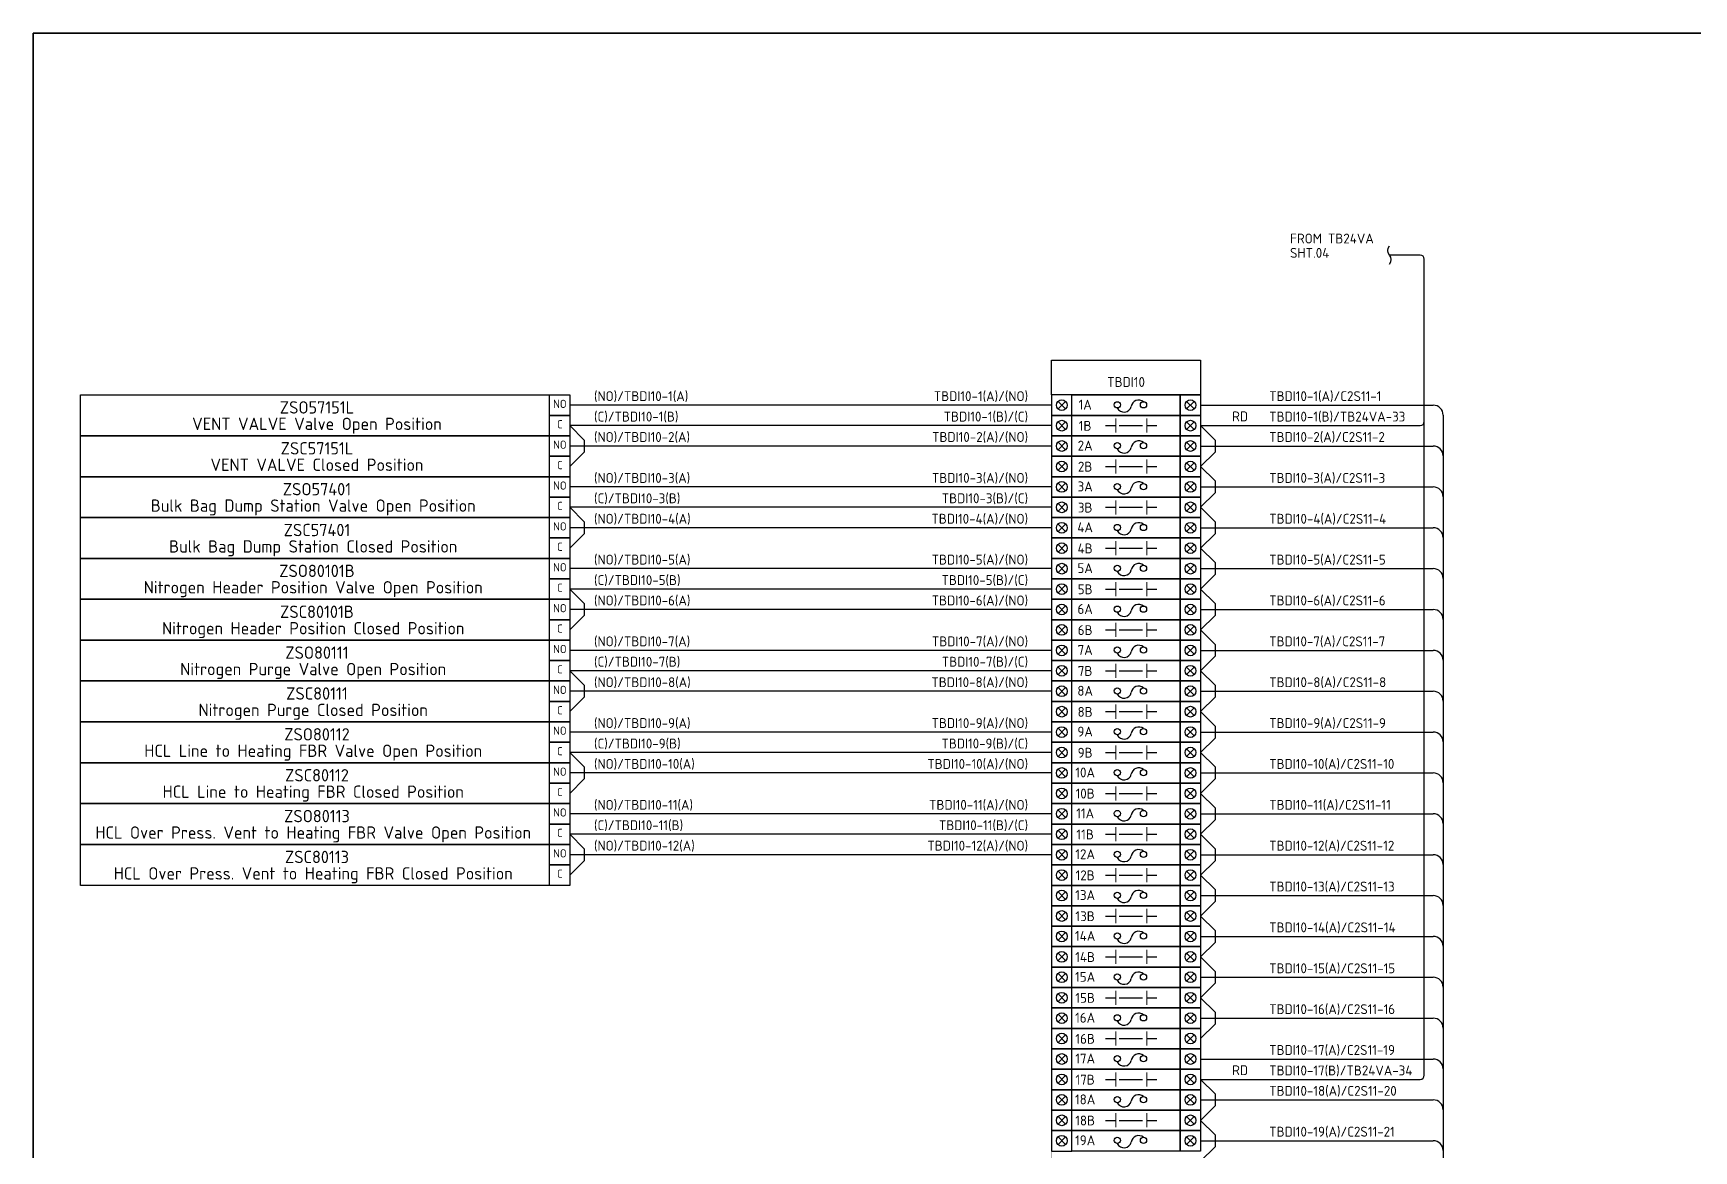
# Model space of a CAD drawing. Header units: inches. Extents: x 579627 to 667544, y 458630 to 507164.
# Drawn here: x 663651 to 665671, y 494884 to 496244 of the extents above; entities that cross this region are included whole.
import ezdxf
from ezdxf.enums import TextEntityAlignment as Align

# ---------------------------------------------------------------- set-up
doc = ezdxf.new("R2010")
doc.units = ezdxf.units.IN
doc.header["$MEASUREMENT"] = 0
doc.layers.add('HELPPOINT', color=7, linetype='Continuous')
doc.layers.add('power', color=7, linetype='Continuous')
doc.styles.add('HTX11', font='O8111901')
doc.styles.add('ISO3098B', font='ISO3098B.shx')

# ---------------------------------------------------------------- blocks, each defined once
blk = doc.blocks.new('TPA')
at = {"layer": 'HELPPOINT', "color": 4, "lineweight": 35}
for p, q in [((562706.8, 501946.4), (562706.8, 505019.3)), ((562706.8, 505019.3), (567131, 505019.3)), ((562706.8, 501946.4), (562706.8, 505019.3)), ((562706.8, 505019.3), (567131, 505019.3))]:
    blk.add_line(p, q, dxfattribs=at)
at = {"style": 'HTX11'}
for tag, p in [('A', (566704.3, 502037.1)), ('B', (567038.2, 501963.3))]:
    blk.add_attdef(tag, text='', height=16.8, dxfattribs=at).set_placement(p, align=Align.MIDDLE_CENTER)

msp = doc.modelspace()

# ---------------------------------------------------------------- linework, layer by layer
at = {"color": 1}
for p, q in [((665338.1, 495974.2), (665300.9, 495974.2)), ((665343.1, 494976.1), (665343.1, 495969.2)), ((664906.8, 495796.1), (664897.6, 495786.9)), ((664897.6, 495796.1), (664906.8, 495786.9)), ((665054, 495796.1), (665063.3, 495786.9)), ((665063.3, 495796.1), (665054, 495786.9)), ((665071.1, 495766.6), (665088.7, 495749)), ((665071.1, 495766.6), (665338.1, 495766.6)), ((664906.8, 495746.4), (664897.6, 495737.1)), ((664897.6, 495746.4), (664906.8, 495737.1)), ((665054, 495746.4), (665063.3, 495737.1)), ((665063.3, 495746.4), (665054, 495737.1)), ((665088.7, 495749), (665088.7, 495734.5)), ((665071.1, 495716.9), (665088.7, 495734.5)), ((665071.1, 495716.9), (665088.7, 495699.3)), ((664906.8, 495696.7), (664897.6, 495687.4)), ((664897.6, 495696.7), (664906.8, 495687.4)), ((665054, 495696.7), (665063.3, 495687.4)), ((665063.3, 495696.7), (665054, 495687.4)), ((665071.1, 495667.2), (665088.7, 495684.8)), ((665088.7, 495699.3), (665088.7, 495684.8)), ((665071.1, 495667.2), (665088.7, 495649.6)), ((664906.8, 495646.9), (664897.6, 495637.7)), ((664897.6, 495646.9), (664906.8, 495637.7)), ((665054, 495646.9), (665063.3, 495637.7)), ((665063.3, 495646.9), (665054, 495637.7)), ((665088.7, 495649.6), (665088.7, 495635)), ((665071.1, 495617.5), (665088.7, 495635)), ((665071.1, 495617.5), (665088.7, 495599.9)), ((665088.7, 495599.9), (665088.7, 495585.3)), ((664906.8, 495597.2), (664897.6, 495588)), ((664897.6, 495597.2), (664906.8, 495588)), ((665054, 495597.2), (665063.3, 495588)), ((665063.3, 495597.2), (665054, 495588)), ((665071.1, 495567.7), (665088.7, 495585.3)), ((665071.1, 495567.7), (665088.7, 495550.2)), ((664906.8, 495547.5), (664897.6, 495538.2)), ((664897.6, 495547.5), (664906.8, 495538.2)), ((665054, 495547.5), (665063.3, 495538.2)), ((665063.3, 495547.5), (665054, 495538.2)), ((665088.7, 495550.2), (665088.7, 495535.6)), ((665071.1, 495518), (665088.7, 495535.6)), ((665071.1, 495518), (665088.7, 495500.4)), ((664906.8, 495497.8), (664897.6, 495488.5)), ((664897.6, 495497.8), (664906.8, 495488.5)), ((665054, 495497.8), (665063.3, 495488.5)), ((665063.3, 495497.8), (665054, 495488.5)), ((665088.7, 495500.4), (665088.7, 495485.9)), ((665071.1, 495468.3), (665088.7, 495485.9)), ((665071.1, 495468.3), (665088.7, 495450.7)), ((664906.8, 495448), (664897.6, 495438.8)), ((664897.6, 495448), (664906.8, 495438.8)), ((665054, 495448), (665063.3, 495438.8)), ((665063.3, 495448), (665054, 495438.8)), ((665088.7, 495450.7), (665088.7, 495436.1)), ((665071.1, 495418.6), (665088.7, 495436.1)), ((665071.1, 495418.6), (665088.7, 495401)), ((664906.8, 495398.3), (664897.6, 495389.1)), ((664897.6, 495398.3), (664906.8, 495389.1)), ((665054, 495398.3), (665063.3, 495389.1)), ((665063.3, 495398.3), (665054, 495389.1)), ((665088.7, 495401), (665088.7, 495386.4)), ((665071.1, 495368.8), (665088.7, 495386.4)), ((665071.1, 495368.8), (665088.7, 495351.3)), ((664906.8, 495348.6), (664897.6, 495339.4)), ((664897.6, 495348.6), (664906.8, 495339.4)), ((665054, 495348.6), (665063.3, 495339.4)), ((665063.3, 495348.6), (665054, 495339.4)), ((665071.1, 495319.1), (665088.7, 495336.7)), ((665088.7, 495351.3), (665088.7, 495336.7)), ((665071.1, 495319.1), (665088.7, 495301.5)), ((664906.8, 495298.9), (664897.6, 495289.6)), ((664897.6, 495298.9), (664906.8, 495289.6)), ((665054, 495298.9), (665063.3, 495289.6)), ((665063.3, 495298.9), (665054, 495289.6)), ((665088.7, 495301.5), (665088.7, 495287)), ((665071.1, 495269.4), (665088.7, 495287)), ((665071.1, 495269.4), (665088.7, 495251.8)), ((664906.8, 495249.2), (664897.6, 495239.9)), ((664897.6, 495249.2), (664906.8, 495239.9)), ((665054, 495249.2), (665063.3, 495239.9)), ((665063.3, 495249.2), (665054, 495239.9)), ((665071.1, 495219.7), (665088.7, 495237.2)), ((665088.7, 495251.8), (665088.7, 495237.2)), ((665071.1, 495219.7), (665088.7, 495202.1)), ((664906.8, 495199.4), (664897.6, 495190.2)), ((664897.6, 495199.4), (664906.8, 495190.2)), ((665054, 495199.4), (665063.3, 495190.2)), ((665063.3, 495199.4), (665054, 495190.2)), ((665088.7, 495202.1), (665088.7, 495187.5)), ((665071.1, 495169.9), (665088.7, 495187.5)), ((665071.1, 495169.9), (665088.7, 495152.4)), ((664906.8, 495149.7), (664897.6, 495140.5)), ((664897.6, 495149.7), (664906.8, 495140.5)), ((665054, 495149.7), (665063.3, 495140.5)), ((665063.3, 495149.7), (665054, 495140.5)), ((665071.1, 495120.2), (665088.7, 495137.8)), ((665088.7, 495152.4), (665088.7, 495137.8)), ((665071.1, 495120.2), (665088.7, 495102.6)), ((664906.8, 495100), (664897.6, 495090.7)), ((664897.6, 495100), (664906.8, 495090.7)), ((665054, 495100), (665063.3, 495090.7)), ((665063.3, 495100), (665054, 495090.7)), ((665088.7, 495102.6), (665088.7, 495088.1)), ((665071.1, 495070.5), (665088.7, 495088.1)), ((665088.7, 495088.1), (665088.7, 495088.1)), ((665071.1, 495070.5), (665088.7, 495052.9)), ((664906.8, 495050.3), (664897.6, 495041)), ((664897.6, 495050.3), (664906.8, 495041)), ((665054, 495050.3), (665063.3, 495041)), ((665063.3, 495050.3), (665054, 495041)), ((665071.1, 495020.8), (665088.7, 495038.4)), ((665088.7, 495052.9), (665088.7, 495038.4)), ((665088.7, 495038.4), (665088.7, 495038.4)), ((664906.8, 495000.5), (664897.6, 494991.3)), ((664897.6, 495000.5), (664906.8, 494991.3)), ((665054, 495000.5), (665063.3, 494991.3)), ((665063.3, 495000.5), (665054, 494991.3)), ((665071.1, 494971.1), (665088.7, 494953.5)), ((665071.1, 494971.1), (665338.1, 494971.1)), ((665088.7, 494953.5), (665088.7, 494938.9)), ((664906.8, 494950.8), (664897.6, 494941.6)), ((664897.6, 494950.8), (664906.8, 494941.6)), ((665054, 494950.8), (665063.3, 494941.6)), ((665063.3, 494950.8), (665054, 494941.6)), ((665071.1, 494921.3), (665088.7, 494938.9)), ((665071.1, 494921.3), (665088.7, 494903.7)), ((664906.8, 494901.1), (664897.6, 494891.8)), ((664897.6, 494901.1), (664906.8, 494891.8)), ((665054, 494901.1), (665063.3, 494891.8)), ((665063.3, 494901.1), (665054, 494891.8)), ((665088.7, 494903.7), (665088.7, 494889.2)), ((665071.1, 494871.6), (665088.7, 494889.2))]:
    msp.add_line(p, q, dxfattribs=at)
at = {"color": 4}
for p, q in [((664889.8, 495791.5), (664303.8, 495791.5)), ((665071.1, 495791.5), (665354.1, 495791.5)), ((665366.1, 495779.5), (665366.1, 494121)), ((664889.8, 495741.8), (664303.8, 495741.8)), ((665071.1, 495741.8), (665354.1, 495741.8)), ((664889.8, 495692), (664303.8, 495692)), ((665071.1, 495692), (665354.1, 495692)), ((664889.8, 495642.3), (664303.8, 495642.3)), ((665071.1, 495642.3), (665354.1, 495642.3)), ((664889.8, 495592.6), (664303.8, 495592.6)), ((665071.1, 495592.6), (665354.1, 495592.6)), ((664889.8, 495542.9), (664303.8, 495542.9)), ((665071.1, 495542.9), (665354.1, 495542.9)), ((664889.8, 495493.1), (664303.8, 495493.1)), ((665071.1, 495493.1), (665354.1, 495493.1)), ((664889.8, 495443.4), (664303.8, 495443.4)), ((665071.1, 495443.4), (665354.1, 495443.4)), ((664889.8, 495393.7), (664303.8, 495393.7)), ((665071.1, 495393.7), (665354.1, 495393.7)), ((664889.8, 495344), (664303.8, 495344)), ((665071.1, 495344), (665354.1, 495344)), ((664889.8, 495294.3), (664303.8, 495294.3)), ((665071.1, 495294.3), (665354.1, 495294.3)), ((664889.8, 495244.5), (664303.8, 495244.5)), ((665071.1, 495244.5), (665354.1, 495244.5)), ((665071.1, 495194.8), (665354.1, 495194.8)), ((665071.1, 495145.1), (665354.1, 495145.1)), ((665071.1, 495095.4), (665354.1, 495095.4)), ((665071.1, 495045.6), (665354.1, 495045.6)), ((665071.1, 494995.9), (665354.1, 494995.9)), ((665071.1, 494946.2), (665354.1, 494946.2)), ((665071.1, 494896.5), (665354.1, 494896.5))]:
    msp.add_line(p, q, dxfattribs=at)
at = {"color": 0}
for p, q in [((664889.8, 495766.6), (664303.8, 495766.6)), ((664303.8, 495766.6), (664321.3, 495749)), ((664906.8, 495771.3), (664897.6, 495762)), ((664897.6, 495771.3), (664906.8, 495762)), ((664955.4, 495766.6), (664967.9, 495766.6)), ((664971.9, 495766.6), (665000.4, 495766.6)), ((665005.5, 495766.6), (665018, 495766.6)), ((665054, 495771.3), (665063.3, 495762)), ((665063.3, 495771.3), (665054, 495762)), ((664321.3, 495749), (664321.3, 495734.5)), ((664303.8, 495716.9), (664321.3, 495734.5)), ((664906.8, 495721.5), (664897.6, 495712.3)), ((664897.6, 495721.5), (664906.8, 495712.3)), ((665054, 495721.5), (665063.3, 495712.3)), ((665063.3, 495721.5), (665054, 495712.3)), ((664955.4, 495716.9), (664967.9, 495716.9)), ((664971.9, 495716.9), (665000.4, 495716.9)), ((665005.5, 495716.9), (665018, 495716.9)), ((664889.8, 495667.2), (664303.8, 495667.2)), ((664303.8, 495667.2), (664321.3, 495649.6)), ((664906.8, 495671.8), (664897.6, 495662.6)), ((664897.6, 495671.8), (664906.8, 495662.6)), ((664955.4, 495667.2), (664967.9, 495667.2)), ((664971.9, 495667.2), (665000.4, 495667.2)), ((665005.5, 495667.2), (665018, 495667.2)), ((665054, 495671.8), (665063.3, 495662.6)), ((665063.3, 495671.8), (665054, 495662.6)), ((664321.3, 495649.6), (664321.3, 495635)), ((664303.8, 495617.5), (664321.3, 495635)), ((664906.8, 495622.1), (664897.6, 495612.8)), ((664897.6, 495622.1), (664906.8, 495612.8)), ((665054, 495622.1), (665063.3, 495612.8)), ((665063.3, 495622.1), (665054, 495612.8)), ((664955.4, 495617.5), (664967.9, 495617.5)), ((664971.9, 495617.5), (665000.4, 495617.5)), ((665005.5, 495617.5), (665018, 495617.5)), ((664889.8, 495567.7), (664303.8, 495567.7)), ((664303.8, 495567.7), (664321.3, 495550.2)), ((664906.8, 495572.4), (664897.6, 495563.1)), ((664897.6, 495572.4), (664906.8, 495563.1)), ((664955.4, 495567.7), (664967.9, 495567.7)), ((664971.9, 495567.7), (665000.4, 495567.7)), ((665005.5, 495567.7), (665018, 495567.7)), ((665054, 495572.4), (665063.3, 495563.1)), ((665063.3, 495572.4), (665054, 495563.1)), ((664321.3, 495550.2), (664321.3, 495535.6)), ((664303.8, 495518), (664321.3, 495535.6)), ((664906.8, 495522.6), (664897.6, 495513.4)), ((664897.6, 495522.6), (664906.8, 495513.4)), ((664955.4, 495518), (664967.9, 495518)), ((664971.9, 495518), (665000.4, 495518)), ((665005.5, 495518), (665018, 495518)), ((665054, 495522.6), (665063.3, 495513.4)), ((665063.3, 495522.6), (665054, 495513.4)), ((664889.8, 495468.3), (664303.8, 495468.3)), ((664303.8, 495468.3), (664321.3, 495450.7)), ((664906.8, 495472.9), (664897.6, 495463.7)), ((664897.6, 495472.9), (664906.8, 495463.7)), ((664955.4, 495468.3), (664967.9, 495468.3)), ((664971.9, 495468.3), (665000.4, 495468.3)), ((665005.5, 495468.3), (665018, 495468.3)), ((665054, 495472.9), (665063.3, 495463.7)), ((665063.3, 495472.9), (665054, 495463.7)), ((664321.3, 495450.7), (664321.3, 495436.1)), ((664303.8, 495418.6), (664321.3, 495436.1)), ((664906.8, 495423.2), (664897.6, 495413.9)), ((664897.6, 495423.2), (664906.8, 495413.9)), ((664955.4, 495418.6), (664967.9, 495418.6)), ((664971.9, 495418.6), (665000.4, 495418.6)), ((665005.5, 495418.6), (665018, 495418.6)), ((665054, 495423.2), (665063.3, 495413.9)), ((665063.3, 495423.2), (665054, 495413.9)), ((664889.8, 495368.8), (664303.8, 495368.8)), ((664303.8, 495368.8), (664321.3, 495351.3)), ((664906.8, 495373.5), (664897.6, 495364.2)), ((664897.6, 495373.5), (664906.8, 495364.2)), ((664955.4, 495368.8), (664967.9, 495368.8)), ((664971.9, 495368.8), (665000.4, 495368.8)), ((665005.5, 495368.8), (665018, 495368.8)), ((665054, 495373.5), (665063.3, 495364.2)), ((665063.3, 495373.5), (665054, 495364.2)), ((664303.8, 495319.1), (664321.3, 495336.7)), ((664321.3, 495351.3), (664321.3, 495336.7)), ((664906.8, 495323.7), (664897.6, 495314.5)), ((664897.6, 495323.7), (664906.8, 495314.5)), ((664955.4, 495319.1), (664967.9, 495319.1)), ((664971.9, 495319.1), (665000.4, 495319.1)), ((665005.5, 495319.1), (665018, 495319.1)), ((665054, 495323.7), (665063.3, 495314.5)), ((665063.3, 495323.7), (665054, 495314.5)), ((664889.8, 495269.4), (664303.8, 495269.4)), ((664303.8, 495269.4), (664321.3, 495251.8)), ((664906.8, 495274), (664897.6, 495264.8)), ((664897.6, 495274), (664906.8, 495264.8)), ((664955.4, 495269.4), (664967.9, 495269.4)), ((664971.9, 495269.4), (665000.4, 495269.4)), ((665005.5, 495269.4), (665018, 495269.4)), ((665054, 495274), (665063.3, 495264.8)), ((665063.3, 495274), (665054, 495264.8)), ((664303.8, 495219.7), (664321.3, 495237.2)), ((664321.3, 495251.8), (664321.3, 495237.2)), ((664906.8, 495224.3), (664897.6, 495215)), ((664897.6, 495224.3), (664906.8, 495215)), ((664955.4, 495219.7), (664967.9, 495219.7)), ((664971.9, 495219.7), (665000.4, 495219.7)), ((665005.5, 495219.7), (665018, 495219.7)), ((665054, 495224.3), (665063.3, 495215)), ((665063.3, 495224.3), (665054, 495215)), ((664906.8, 495174.6), (664897.6, 495165.3)), ((664897.6, 495174.6), (664906.8, 495165.3)), ((665054, 495174.6), (665063.3, 495165.3)), ((665063.3, 495174.6), (665054, 495165.3)), ((664955.4, 495169.9), (664967.9, 495169.9)), ((664971.9, 495169.9), (665000.4, 495169.9)), ((665005.5, 495169.9), (665018, 495169.9)), ((664906.8, 495124.8), (664897.6, 495115.6)), ((664897.6, 495124.8), (664906.8, 495115.6)), ((664955.4, 495120.2), (664967.9, 495120.2)), ((664971.9, 495120.2), (665000.4, 495120.2)), ((665005.5, 495120.2), (665018, 495120.2)), ((665054, 495124.8), (665063.3, 495115.6)), ((665063.3, 495124.8), (665054, 495115.6)), ((664906.8, 495075.1), (664897.6, 495065.9)), ((664897.6, 495075.1), (664906.8, 495065.9)), ((665054, 495075.1), (665063.3, 495065.9)), ((665063.3, 495075.1), (665054, 495065.9)), ((664955.4, 495070.5), (664967.9, 495070.5)), ((664971.9, 495070.5), (665000.4, 495070.5)), ((665005.5, 495070.5), (665018, 495070.5)), ((664906.8, 495025.4), (664897.6, 495016.1)), ((664897.6, 495025.4), (664906.8, 495016.1)), ((664955.4, 495020.8), (664967.9, 495020.8)), ((664971.9, 495020.8), (665000.4, 495020.8)), ((665005.5, 495020.8), (665018, 495020.8)), ((665054, 495025.4), (665063.3, 495016.1)), ((665063.3, 495025.4), (665054, 495016.1)), ((664906.8, 494975.7), (664897.6, 494966.4)), ((664897.6, 494975.7), (664906.8, 494966.4)), ((665054, 494975.7), (665063.3, 494966.4)), ((665063.3, 494975.7), (665054, 494966.4)), ((664955.4, 494971.1), (664967.9, 494971.1)), ((664971.9, 494971.1), (665000.4, 494971.1)), ((665005.5, 494971.1), (665018, 494971.1)), ((664906.8, 494926), (664897.6, 494916.7)), ((664897.6, 494926), (664906.8, 494916.7)), ((664955.4, 494921.3), (664967.9, 494921.3)), ((664971.9, 494921.3), (665000.4, 494921.3)), ((665005.5, 494921.3), (665018, 494921.3)), ((665054, 494926), (665063.3, 494916.7)), ((665063.3, 494926), (665054, 494916.7))]:
    msp.add_line(p, q, dxfattribs=at)
at = {"color": 0, "lineweight": 9}
for p, q in [((664967.9, 495758.1), (664967.9, 495775.2)), ((665005.5, 495758.1), (665005.5, 495775.2)), ((664967.9, 495708.4), (664967.9, 495725.4)), ((665005.5, 495708.4), (665005.5, 495725.4)), ((664967.9, 495658.6), (664967.9, 495675.7)), ((665005.5, 495658.6), (665005.5, 495675.7)), ((664967.9, 495608.9), (664967.9, 495626)), ((665005.5, 495608.9), (665005.5, 495626)), ((664967.9, 495559.2), (664967.9, 495576.3)), ((665005.5, 495559.2), (665005.5, 495576.3)), ((664967.9, 495509.5), (664967.9, 495526.5)), ((665005.5, 495509.5), (665005.5, 495526.5)), ((664967.9, 495459.8), (664967.9, 495476.8)), ((665005.5, 495459.8), (665005.5, 495476.8)), ((664967.9, 495410), (664967.9, 495427.1)), ((665005.5, 495410), (665005.5, 495427.1)), ((664967.9, 495360.3), (664967.9, 495377.4)), ((665005.5, 495360.3), (665005.5, 495377.4)), ((664967.9, 495310.6), (664967.9, 495327.6)), ((665005.5, 495310.6), (665005.5, 495327.6)), ((664967.9, 495260.9), (664967.9, 495277.9)), ((665005.5, 495260.9), (665005.5, 495277.9)), ((664967.9, 495211.1), (664967.9, 495228.2)), ((665005.5, 495211.1), (665005.5, 495228.2)), ((664967.9, 495161.4), (664967.9, 495178.5)), ((665005.5, 495161.4), (665005.5, 495178.5)), ((664967.9, 495111.7), (664967.9, 495128.8)), ((665005.5, 495111.7), (665005.5, 495128.8)), ((664967.9, 495062), (664967.9, 495079)), ((665005.5, 495062), (665005.5, 495079)), ((664967.9, 495012.2), (664967.9, 495029.3)), ((665005.5, 495012.2), (665005.5, 495029.3)), ((664967.9, 494962.5), (664967.9, 494979.6)), ((665005.5, 494962.5), (665005.5, 494979.6)), ((664967.9, 494912.8), (664967.9, 494929.9)), ((665005.5, 494912.8), (665005.5, 494929.9))]:
    msp.add_line(p, q, dxfattribs=at)
at = {"color": 1}
msp.add_lwpolyline([(665300.9, 495963.1, 0.351), (665300.9, 495974.2, -0.351), (665300.9, 495985.3, 2.081666)], format="xyb", dxfattribs=at)
at = {"color": 4}
msp.add_lwpolyline([(664889.8, 495846.4), (665071.1, 495846.4), (665071.1, 495803.9), (664889.8, 495803.9)], close=True, dxfattribs=at)
at = {"color": 2}
for points in [[(663708.4, 495803.9), (664303.8, 495803.9), (664303.8, 495754.2), (663708.4, 495754.2)], [(663708.4, 495754.2), (664303.8, 495754.2), (664303.8, 495704.5), (663708.4, 495704.5)], [(663708.4, 495704.5), (664303.8, 495704.5), (664303.8, 495654.7), (663708.4, 495654.7)], [(663708.4, 495654.7), (664303.8, 495654.7), (664303.8, 495605), (663708.4, 495605)], [(663708.4, 495605), (664303.8, 495605), (664303.8, 495555.3), (663708.4, 495555.3)], [(663708.4, 495555.3), (664303.8, 495555.3), (664303.8, 495505.6), (663708.4, 495505.6)], [(663708.4, 495505.6), (664303.8, 495505.6), (664303.8, 495455.9), (663708.4, 495455.9)], [(663708.4, 495455.9), (664303.8, 495455.9), (664303.8, 495406.1), (663708.4, 495406.1)], [(663708.4, 495406.1), (664303.8, 495406.1), (664303.8, 495356.4), (663708.4, 495356.4)], [(663708.4, 495356.4), (664303.8, 495356.4), (664303.8, 495306.7), (663708.4, 495306.7)], [(663708.4, 495306.7), (664303.8, 495306.7), (664303.8, 495257), (663708.4, 495257)], [(663708.4, 495257), (664303.8, 495257), (664303.8, 495207.2), (663708.4, 495207.2)]]:
    msp.add_lwpolyline(points, close=True, dxfattribs=at)
at = {"color": 1}
for points in [[(664278.9, 495803.9), (664303.8, 495803.9), (664303.8, 495779.1), (664278.9, 495779.1)], [(664914.6, 495803.9), (664889.8, 495803.9), (664889.8, 495779.1), (664914.6, 495779.1)], [(664914.6, 495803.9), (665046.2, 495803.9), (665046.2, 495779.1), (664914.6, 495779.1)], [(665046.2, 495803.9), (665071.1, 495803.9), (665071.1, 495779.1), (665046.2, 495779.1)], [(664278.9, 495754.2), (664303.8, 495754.2), (664303.8, 495729.3), (664278.9, 495729.3)], [(664914.6, 495754.2), (664889.8, 495754.2), (664889.8, 495729.3), (664914.6, 495729.3)], [(664914.6, 495754.2), (665046.2, 495754.2), (665046.2, 495729.3), (664914.6, 495729.3)], [(665046.2, 495754.2), (665071.1, 495754.2), (665071.1, 495729.3), (665046.2, 495729.3)], [(664278.9, 495704.5), (664303.8, 495704.5), (664303.8, 495679.6), (664278.9, 495679.6)], [(664914.6, 495704.5), (664889.8, 495704.5), (664889.8, 495679.6), (664914.6, 495679.6)], [(664914.6, 495704.5), (665046.2, 495704.5), (665046.2, 495679.6), (664914.6, 495679.6)], [(665046.2, 495704.5), (665071.1, 495704.5), (665071.1, 495679.6), (665046.2, 495679.6)], [(664278.9, 495654.7), (664303.8, 495654.7), (664303.8, 495629.9), (664278.9, 495629.9)], [(664914.6, 495654.7), (664889.8, 495654.7), (664889.8, 495629.9), (664914.6, 495629.9)], [(664914.6, 495654.7), (665046.2, 495654.7), (665046.2, 495629.9), (664914.6, 495629.9)], [(665046.2, 495654.7), (665071.1, 495654.7), (665071.1, 495629.9), (665046.2, 495629.9)], [(664278.9, 495605), (664303.8, 495605), (664303.8, 495580.2), (664278.9, 495580.2)], [(664914.6, 495605), (664889.8, 495605), (664889.8, 495580.2), (664914.6, 495580.2)], [(664914.6, 495605), (665046.2, 495605), (665046.2, 495580.2), (664914.6, 495580.2)], [(665046.2, 495605), (665071.1, 495605), (665071.1, 495580.2), (665046.2, 495580.2)], [(664278.9, 495555.3), (664303.8, 495555.3), (664303.8, 495530.4), (664278.9, 495530.4)], [(664914.6, 495555.3), (664889.8, 495555.3), (664889.8, 495530.4), (664914.6, 495530.4)], [(664914.6, 495555.3), (665046.2, 495555.3), (665046.2, 495530.4), (664914.6, 495530.4)], [(665046.2, 495555.3), (665071.1, 495555.3), (665071.1, 495530.4), (665046.2, 495530.4)], [(664278.9, 495505.6), (664303.8, 495505.6), (664303.8, 495480.7), (664278.9, 495480.7)], [(664914.6, 495505.6), (664889.8, 495505.6), (664889.8, 495480.7), (664914.6, 495480.7)], [(664914.6, 495505.6), (665046.2, 495505.6), (665046.2, 495480.7), (664914.6, 495480.7)], [(665046.2, 495505.6), (665071.1, 495505.6), (665071.1, 495480.7), (665046.2, 495480.7)], [(664278.9, 495455.9), (664303.8, 495455.9), (664303.8, 495431), (664278.9, 495431)], [(664914.6, 495455.9), (664889.8, 495455.9), (664889.8, 495431), (664914.6, 495431)], [(664914.6, 495455.9), (665046.2, 495455.9), (665046.2, 495431), (664914.6, 495431)], [(665046.2, 495455.9), (665071.1, 495455.9), (665071.1, 495431), (665046.2, 495431)], [(664278.9, 495406.1), (664303.8, 495406.1), (664303.8, 495381.3), (664278.9, 495381.3)], [(664914.6, 495406.1), (664889.8, 495406.1), (664889.8, 495381.3), (664914.6, 495381.3)], [(664914.6, 495406.1), (665046.2, 495406.1), (665046.2, 495381.3), (664914.6, 495381.3)], [(665046.2, 495406.1), (665071.1, 495406.1), (665071.1, 495381.3), (665046.2, 495381.3)], [(664278.9, 495356.4), (664303.8, 495356.4), (664303.8, 495331.5), (664278.9, 495331.5)], [(664914.6, 495356.4), (664889.8, 495356.4), (664889.8, 495331.5), (664914.6, 495331.5)], [(664914.6, 495356.4), (665046.2, 495356.4), (665046.2, 495331.5), (664914.6, 495331.5)], [(665046.2, 495356.4), (665071.1, 495356.4), (665071.1, 495331.5), (665046.2, 495331.5)], [(664278.9, 495306.7), (664303.8, 495306.7), (664303.8, 495281.8), (664278.9, 495281.8)], [(664914.6, 495306.7), (664889.8, 495306.7), (664889.8, 495281.8), (664914.6, 495281.8)], [(664914.6, 495306.7), (665046.2, 495306.7), (665046.2, 495281.8), (664914.6, 495281.8)], [(665046.2, 495306.7), (665071.1, 495306.7), (665071.1, 495281.8), (665046.2, 495281.8)], [(664278.9, 495257), (664303.8, 495257), (664303.8, 495232.1), (664278.9, 495232.1)], [(664914.6, 495257), (664889.8, 495257), (664889.8, 495232.1), (664914.6, 495232.1)], [(664914.6, 495257), (665046.2, 495257), (665046.2, 495232.1), (664914.6, 495232.1)], [(665046.2, 495257), (665071.1, 495257), (665071.1, 495232.1), (665046.2, 495232.1)], [(664914.6, 495207.2), (664889.8, 495207.2), (664889.8, 495182.4), (664914.6, 495182.4)], [(664914.6, 495207.2), (665046.2, 495207.2), (665046.2, 495182.4), (664914.6, 495182.4)], [(665046.2, 495207.2), (665071.1, 495207.2), (665071.1, 495182.4), (665046.2, 495182.4)], [(664914.6, 495157.5), (664889.8, 495157.5), (664889.8, 495132.7), (664914.6, 495132.7)], [(664914.6, 495157.5), (665046.2, 495157.5), (665046.2, 495132.7), (664914.6, 495132.7)], [(665046.2, 495157.5), (665071.1, 495157.5), (665071.1, 495132.7), (665046.2, 495132.7)], [(664914.6, 495107.8), (664889.8, 495107.8), (664889.8, 495082.9), (664914.6, 495082.9)], [(664914.6, 495107.8), (665046.2, 495107.8), (665046.2, 495082.9), (664914.6, 495082.9)], [(665046.2, 495107.8), (665071.1, 495107.8), (665071.1, 495082.9), (665046.2, 495082.9)], [(664914.6, 495058.1), (664889.8, 495058.1), (664889.8, 495033.2), (664914.6, 495033.2)], [(664914.6, 495058.1), (665046.2, 495058.1), (665046.2, 495033.2), (664914.6, 495033.2)], [(665046.2, 495058.1), (665071.1, 495058.1), (665071.1, 495033.2), (665046.2, 495033.2)], [(664914.6, 495008.3), (664889.8, 495008.3), (664889.8, 494983.5), (664914.6, 494983.5)], [(664914.6, 495008.3), (665046.2, 495008.3), (665046.2, 494983.5), (664914.6, 494983.5)], [(665046.2, 495008.3), (665071.1, 495008.3), (665071.1, 494983.5), (665046.2, 494983.5)], [(664914.6, 494958.6), (664889.8, 494958.6), (664889.8, 494933.8), (664914.6, 494933.8)], [(664914.6, 494958.6), (665046.2, 494958.6), (665046.2, 494933.8), (664914.6, 494933.8)], [(665046.2, 494958.6), (665071.1, 494958.6), (665071.1, 494933.8), (665046.2, 494933.8)], [(664914.6, 494908.9), (664889.8, 494908.9), (664889.8, 494884), (664914.6, 494884)], [(664914.6, 494908.9), (665046.2, 494908.9), (665046.2, 494884), (664914.6, 494884)], [(665046.2, 494908.9), (665071.1, 494908.9), (665071.1, 494884), (665046.2, 494884)]]:
    msp.add_lwpolyline(points, close=True, dxfattribs=at)
at = {"color": 0, "const_width": 0.3}
for points in [[(664889.8, 495803.9), (665071.1, 495803.9), (665071.1, 495754.2), (664889.8, 495754.2), (664889.8, 495803.9)], [(664889.8, 495754.2), (665071.1, 495754.2), (665071.1, 495704.5), (664889.8, 495704.5), (664889.8, 495754.2)], [(664889.8, 495704.5), (665071.1, 495704.5), (665071.1, 495654.7), (664889.8, 495654.7), (664889.8, 495704.5)], [(664889.8, 495654.7), (665071.1, 495654.7), (665071.1, 495605), (664889.8, 495605), (664889.8, 495654.7)], [(664889.8, 495605), (665071.1, 495605), (665071.1, 495555.3), (664889.8, 495555.3), (664889.8, 495605)], [(664889.8, 495555.3), (665071.1, 495555.3), (665071.1, 495505.6), (664889.8, 495505.6), (664889.8, 495555.3)], [(664889.8, 495505.6), (665071.1, 495505.6), (665071.1, 495455.9), (664889.8, 495455.9), (664889.8, 495505.6)], [(664889.8, 495455.9), (665071.1, 495455.9), (665071.1, 495406.1), (664889.8, 495406.1), (664889.8, 495455.9)], [(664889.8, 495406.1), (665071.1, 495406.1), (665071.1, 495356.4), (664889.8, 495356.4), (664889.8, 495406.1)], [(664889.8, 495356.4), (665071.1, 495356.4), (665071.1, 495306.7), (664889.8, 495306.7), (664889.8, 495356.4)], [(664889.8, 495306.7), (665071.1, 495306.7), (665071.1, 495257), (664889.8, 495257), (664889.8, 495306.7)], [(664889.8, 495257), (665071.1, 495257), (665071.1, 495207.2), (664889.8, 495207.2), (664889.8, 495257)], [(664889.8, 495207.2), (665071.1, 495207.2), (665071.1, 495157.5), (664889.8, 495157.5), (664889.8, 495207.2)], [(664889.8, 495157.5), (665071.1, 495157.5), (665071.1, 495107.8), (664889.8, 495107.8), (664889.8, 495157.5)], [(664889.8, 495107.8), (665071.1, 495107.8), (665071.1, 495058.1), (664889.8, 495058.1), (664889.8, 495107.8)], [(664889.8, 495058.1), (665071.1, 495058.1), (665071.1, 495008.3), (664889.8, 495008.3), (664889.8, 495058.1)], [(664889.8, 495008.3), (665071.1, 495008.3), (665071.1, 494958.6), (664889.8, 494958.6), (664889.8, 495008.3)], [(664889.8, 494958.6), (665071.1, 494958.6), (665071.1, 494908.9), (664889.8, 494908.9), (664889.8, 494958.6)], [(664889.8, 494908.9), (665071.1, 494908.9), (665071.1, 494859.2), (664889.8, 494859.2), (664889.8, 494908.9)]]:
    msp.add_lwpolyline(points, dxfattribs=at)
at = {"color": 0}
for points in [[(664278.9, 495779.1), (664303.8, 495779.1), (664303.8, 495754.2), (664278.9, 495754.2)], [(664914.6, 495779.1), (664889.8, 495779.1), (664889.8, 495754.2), (664914.6, 495754.2)], [(664914.6, 495779.1), (665046.2, 495779.1), (665046.2, 495754.2), (664914.6, 495754.2)], [(665046.2, 495779.1), (665071.1, 495779.1), (665071.1, 495754.2), (665046.2, 495754.2)], [(664278.9, 495729.3), (664303.8, 495729.3), (664303.8, 495704.5), (664278.9, 495704.5)], [(664914.6, 495729.3), (664889.8, 495729.3), (664889.8, 495704.5), (664914.6, 495704.5)], [(664914.6, 495729.3), (665046.2, 495729.3), (665046.2, 495704.5), (664914.6, 495704.5)], [(665046.2, 495729.3), (665071.1, 495729.3), (665071.1, 495704.5), (665046.2, 495704.5)], [(664278.9, 495679.6), (664303.8, 495679.6), (664303.8, 495654.7), (664278.9, 495654.7)], [(664914.6, 495679.6), (664889.8, 495679.6), (664889.8, 495654.7), (664914.6, 495654.7)], [(664914.6, 495679.6), (665046.2, 495679.6), (665046.2, 495654.7), (664914.6, 495654.7)], [(665046.2, 495679.6), (665071.1, 495679.6), (665071.1, 495654.7), (665046.2, 495654.7)], [(664278.9, 495629.9), (664303.8, 495629.9), (664303.8, 495605), (664278.9, 495605)], [(664914.6, 495629.9), (664889.8, 495629.9), (664889.8, 495605), (664914.6, 495605)], [(664914.6, 495629.9), (665046.2, 495629.9), (665046.2, 495605), (664914.6, 495605)], [(665046.2, 495629.9), (665071.1, 495629.9), (665071.1, 495605), (665046.2, 495605)], [(664278.9, 495580.2), (664303.8, 495580.2), (664303.8, 495555.3), (664278.9, 495555.3)], [(664914.6, 495580.2), (664889.8, 495580.2), (664889.8, 495555.3), (664914.6, 495555.3)], [(664914.6, 495580.2), (665046.2, 495580.2), (665046.2, 495555.3), (664914.6, 495555.3)], [(665046.2, 495580.2), (665071.1, 495580.2), (665071.1, 495555.3), (665046.2, 495555.3)], [(664278.9, 495530.4), (664303.8, 495530.4), (664303.8, 495505.6), (664278.9, 495505.6)], [(664914.6, 495530.4), (664889.8, 495530.4), (664889.8, 495505.6), (664914.6, 495505.6)], [(664914.6, 495530.4), (665046.2, 495530.4), (665046.2, 495505.6), (664914.6, 495505.6)], [(665046.2, 495530.4), (665071.1, 495530.4), (665071.1, 495505.6), (665046.2, 495505.6)], [(664278.9, 495480.7), (664303.8, 495480.7), (664303.8, 495455.9), (664278.9, 495455.9)], [(664914.6, 495480.7), (664889.8, 495480.7), (664889.8, 495455.9), (664914.6, 495455.9)], [(664914.6, 495480.7), (665046.2, 495480.7), (665046.2, 495455.9), (664914.6, 495455.9)], [(665046.2, 495480.7), (665071.1, 495480.7), (665071.1, 495455.9), (665046.2, 495455.9)], [(664278.9, 495431), (664303.8, 495431), (664303.8, 495406.1), (664278.9, 495406.1)], [(664914.6, 495431), (664889.8, 495431), (664889.8, 495406.1), (664914.6, 495406.1)], [(664914.6, 495431), (665046.2, 495431), (665046.2, 495406.1), (664914.6, 495406.1)], [(665046.2, 495431), (665071.1, 495431), (665071.1, 495406.1), (665046.2, 495406.1)], [(664278.9, 495381.3), (664303.8, 495381.3), (664303.8, 495356.4), (664278.9, 495356.4)], [(664914.6, 495381.3), (664889.8, 495381.3), (664889.8, 495356.4), (664914.6, 495356.4)], [(664914.6, 495381.3), (665046.2, 495381.3), (665046.2, 495356.4), (664914.6, 495356.4)], [(665046.2, 495381.3), (665071.1, 495381.3), (665071.1, 495356.4), (665046.2, 495356.4)], [(664278.9, 495331.5), (664303.8, 495331.5), (664303.8, 495306.7), (664278.9, 495306.7)], [(664914.6, 495331.5), (664889.8, 495331.5), (664889.8, 495306.7), (664914.6, 495306.7)], [(664914.6, 495331.5), (665046.2, 495331.5), (665046.2, 495306.7), (664914.6, 495306.7)], [(665046.2, 495331.5), (665071.1, 495331.5), (665071.1, 495306.7), (665046.2, 495306.7)], [(664278.9, 495281.8), (664303.8, 495281.8), (664303.8, 495257), (664278.9, 495257)], [(664914.6, 495281.8), (664889.8, 495281.8), (664889.8, 495257), (664914.6, 495257)], [(664914.6, 495281.8), (665046.2, 495281.8), (665046.2, 495257), (664914.6, 495257)], [(665046.2, 495281.8), (665071.1, 495281.8), (665071.1, 495257), (665046.2, 495257)], [(664278.9, 495232.1), (664303.8, 495232.1), (664303.8, 495207.2), (664278.9, 495207.2)], [(664914.6, 495232.1), (664889.8, 495232.1), (664889.8, 495207.2), (664914.6, 495207.2)], [(664914.6, 495232.1), (665046.2, 495232.1), (665046.2, 495207.2), (664914.6, 495207.2)], [(665046.2, 495232.1), (665071.1, 495232.1), (665071.1, 495207.2), (665046.2, 495207.2)], [(664914.6, 495182.4), (664889.8, 495182.4), (664889.8, 495157.5), (664914.6, 495157.5)], [(664914.6, 495182.4), (665046.2, 495182.4), (665046.2, 495157.5), (664914.6, 495157.5)], [(665046.2, 495182.4), (665071.1, 495182.4), (665071.1, 495157.5), (665046.2, 495157.5)], [(664914.6, 495132.7), (664889.8, 495132.7), (664889.8, 495107.8), (664914.6, 495107.8)], [(664914.6, 495132.7), (665046.2, 495132.7), (665046.2, 495107.8), (664914.6, 495107.8)], [(665046.2, 495132.7), (665071.1, 495132.7), (665071.1, 495107.8), (665046.2, 495107.8)], [(664914.6, 495082.9), (664889.8, 495082.9), (664889.8, 495058.1), (664914.6, 495058.1)], [(664914.6, 495082.9), (665046.2, 495082.9), (665046.2, 495058.1), (664914.6, 495058.1)], [(665046.2, 495082.9), (665071.1, 495082.9), (665071.1, 495058.1), (665046.2, 495058.1)], [(664914.6, 495033.2), (664889.8, 495033.2), (664889.8, 495008.3), (664914.6, 495008.3)], [(664914.6, 495033.2), (665046.2, 495033.2), (665046.2, 495008.3), (664914.6, 495008.3)], [(665046.2, 495033.2), (665071.1, 495033.2), (665071.1, 495008.3), (665046.2, 495008.3)], [(664914.6, 494983.5), (664889.8, 494983.5), (664889.8, 494958.6), (664914.6, 494958.6)], [(664914.6, 494983.5), (665046.2, 494983.5), (665046.2, 494958.6), (664914.6, 494958.6)], [(665046.2, 494983.5), (665071.1, 494983.5), (665071.1, 494958.6), (665046.2, 494958.6)], [(664914.6, 494933.8), (664889.8, 494933.8), (664889.8, 494908.9), (664914.6, 494908.9)], [(664914.6, 494933.8), (665046.2, 494933.8), (665046.2, 494908.9), (664914.6, 494908.9)], [(665046.2, 494933.8), (665071.1, 494933.8), (665071.1, 494908.9), (665046.2, 494908.9)]]:
    msp.add_lwpolyline(points, close=True, dxfattribs=at)
at = {"color": 1}
for centre in [(664902.2, 495791.5), (665058.7, 495791.5), (664902.2, 495741.8), (665058.7, 495741.8), (664902.2, 495692), (665058.7, 495692), (664902.2, 495642.3), (665058.7, 495642.3), (664902.2, 495592.6), (665058.7, 495592.6), (664902.2, 495542.9), (665058.7, 495542.9), (664902.2, 495493.1), (665058.7, 495493.1), (664902.2, 495443.4), (665058.7, 495443.4), (664902.2, 495393.7), (665058.7, 495393.7), (664902.2, 495344), (665058.7, 495344), (664902.2, 495294.3), (665058.7, 495294.3), (664902.2, 495244.5), (665058.7, 495244.5), (664902.2, 495194.8), (665058.7, 495194.8), (664902.2, 495145.1), (665058.7, 495145.1), (664902.2, 495095.4), (665058.7, 495095.4), (664902.2, 495045.6), (665058.7, 495045.6), (664902.2, 494995.9), (665058.7, 494995.9), (664902.2, 494946.2), (665058.7, 494946.2), (664902.2, 494896.5), (665058.7, 494896.5)]:
    msp.add_circle(centre, 6.54, dxfattribs=at)
at = {"color": 0}
for centre in [(664902.2, 495766.6), (665058.7, 495766.6), (664902.2, 495716.9), (665058.7, 495716.9), (664902.2, 495667.2), (665058.7, 495667.2), (664902.2, 495617.5), (665058.7, 495617.5), (664902.2, 495567.7), (665058.7, 495567.7), (664902.2, 495518), (665058.7, 495518), (664902.2, 495468.3), (665058.7, 495468.3), (664902.2, 495418.6), (665058.7, 495418.6), (664902.2, 495368.8), (665058.7, 495368.8), (664902.2, 495319.1), (665058.7, 495319.1), (664902.2, 495269.4), (665058.7, 495269.4), (664902.2, 495219.7), (665058.7, 495219.7), (664902.2, 495169.9), (665058.7, 495169.9), (664902.2, 495120.2), (665058.7, 495120.2), (664902.2, 495070.5), (665058.7, 495070.5), (664902.2, 495020.8), (665058.7, 495020.8), (664902.2, 494971.1), (665058.7, 494971.1), (664902.2, 494921.3), (665058.7, 494921.3)]:
    msp.add_circle(centre, 6.54, dxfattribs=at)
at = {"color": 1}
for centre, start, end in [((665338.1, 495969.2), 0, 90), ((665338.1, 495771.6), 270, 0), ((665338.1, 494976.1), 270, 0)]:
    msp.add_arc(centre, 5, start, end, dxfattribs=at)
at = {"color": 4}
for centre in [(665354.1, 495779.5), (665354.1, 495729.8), (665354.1, 495680), (665354.1, 495630.3), (665354.1, 495580.6), (665354.1, 495530.9), (665354.1, 495481.1), (665354.1, 495431.4), (665354.1, 495381.7), (665354.1, 495332), (665354.1, 495282.3), (665354.1, 495232.5), (665354.1, 495182.8), (665354.1, 495133.1), (665354.1, 495083.4), (665354.1, 495033.6), (665354.1, 494983.9), (665354.1, 494934.2), (665354.1, 494884.5)]:
    msp.add_arc(centre, 12, 0, 90, dxfattribs=at)
at = {"layer": 'power', "color": 1}
for centre in [(664969.7, 495791.9), (665001.6, 495791.9), (664969.7, 495742.2), (665001.6, 495742.2), (664969.7, 495692.4), (665001.6, 495692.4), (664969.7, 495642.7), (665001.6, 495642.7), (664969.7, 495593), (665001.6, 495593), (664969.7, 495543.3), (665001.6, 495543.3), (664969.7, 495493.5), (665001.6, 495493.5), (664969.7, 495443.8), (665001.6, 495443.8), (664969.7, 495394.1), (665001.6, 495394.1), (664969.7, 495344.4), (665001.6, 495344.4), (664969.7, 495294.6), (665001.6, 495294.6), (664969.7, 495244.9), (665001.6, 495244.9), (664969.7, 495195.2), (665001.6, 495195.2), (664969.7, 495145.5), (665001.6, 495145.5), (664969.7, 495095.7), (665001.6, 495095.7), (664969.7, 495046), (665001.6, 495046), (664969.7, 494996.3), (665001.6, 494996.3), (664969.7, 494946.6), (665001.6, 494946.6), (664969.7, 494896.9), (665001.6, 494896.9)]:
    msp.add_circle(centre, 3.81, dxfattribs=at)
for centre, radius, start, end in [((664977.9, 495792.1), 9.07, 206.1634, 346.0383), ((664995.8, 495788.5), 9.24, 51.1309, 171.3254), ((664977.9, 495742.3), 9.07, 206.1634, 346.0383), ((664995.8, 495738.8), 9.24, 51.1309, 171.3254), ((664977.9, 495692.6), 9.07, 206.1634, 346.0383), ((664995.8, 495689), 9.24, 51.1309, 171.3254), ((664977.9, 495642.9), 9.07, 206.1634, 346.0383), ((664995.8, 495639.3), 9.24, 51.1309, 171.3254), ((664995.8, 495589.6), 9.24, 51.1309, 171.3254), ((664977.9, 495593.2), 9.07, 206.1634, 346.0383), ((664977.9, 495543.5), 9.07, 206.1634, 346.0383), ((664995.8, 495539.9), 9.24, 51.1309, 171.3254), ((664995.8, 495490.1), 9.24, 51.1309, 171.3254), ((664977.9, 495493.7), 9.07, 206.1634, 346.0383), ((664977.9, 495444), 9.07, 206.1634, 346.0383), ((664995.8, 495440.4), 9.24, 51.1309, 171.3254), ((664995.8, 495390.7), 9.24, 51.1309, 171.3254), ((664977.9, 495394.3), 9.07, 206.1634, 346.0383), ((664977.9, 495344.6), 9.07, 206.1634, 346.0383), ((664995.8, 495341), 9.24, 51.1309, 171.3254), ((664995.8, 495291.3), 9.24, 51.1309, 171.3254), ((664977.9, 495294.8), 9.07, 206.1634, 346.0383), ((664977.9, 495245.1), 9.07, 206.1634, 346.0383), ((664995.8, 495241.5), 9.24, 51.1309, 171.3254), ((664995.8, 495191.8), 9.24, 51.1309, 171.3254), ((664977.9, 495195.4), 9.07, 206.1634, 346.0383), ((664977.9, 495145.7), 9.07, 206.1634, 346.0383), ((664995.8, 495142.1), 9.24, 51.1309, 171.3254), ((664977.9, 495095.9), 9.07, 206.1634, 346.0383), ((664995.8, 495092.4), 9.24, 51.1309, 171.3254), ((664977.9, 495046.2), 9.07, 206.1634, 346.0383), ((664995.8, 495042.6), 9.24, 51.1309, 171.3254), ((664977.9, 494996.5), 9.07, 206.1634, 346.0383), ((664995.8, 494992.9), 9.24, 51.1309, 171.3254), ((664995.8, 494943.2), 9.24, 51.1309, 171.3254), ((664977.9, 494946.8), 9.07, 206.1634, 346.0383), ((664977.9, 494897), 9.07, 206.1634, 346.0383), ((664995.8, 494893.5), 9.24, 51.1309, 171.3254)]:
    msp.add_arc(centre, radius, start, end, dxfattribs=at)

# ---------------------------------------------------------------- block references
at = {"xscale": 0.8800000000046566, "yscale": 0.8800000000046566, "zscale": 0.8800000000000001}
msp.add_blockref('TPA', (168468.9, 51827.1), dxfattribs=at)

# ---------------------------------------------------------------- texts
at = {"color": 1, "style": 'ISO3098B'}
for s, p in [('SHT.04', (665179.8, 495970.8)), ('FROM TB24VA', (665180, 495988.3)), ('RD', (665109.4, 495771.9)), ('TBDI10-1(B)/TB24VA-33', (665154.5, 495771.6)), ('RD', (665109.4, 494976.3)), ('TBDI10-17(B)/TB24VA-34', (665154.5, 494976))]:
    msp.add_text(s, height=12, dxfattribs=at).set_placement(p)
at = {"color": 4, "style": 'ISO3098B'}
for s, height, p in [('TBDI10', 12, (664980.4, 495819.7)), ('ZSO57151L', 15, (663996.1, 495788.8)), ('VENT VALVE Valve Open Position', 15, (663996.1, 495768.8)), ('ZSC57151L', 15, (663996.1, 495739)), ('VENT VALVE Closed Position', 15, (663996.1, 495719)), ('ZSO57401', 15, (663996.1, 495689.3)), ('Bulk Bag Dump Station Valve Open Position ', 15, (663996.1, 495669.3)), ('ZSC57401', 15, (663996.1, 495639.6)), ('Bulk Bag Dump Station Closed Position ', 15, (663996.1, 495619.6)), ('ZSO80101B', 15, (663996.1, 495589.9)), ('Nitrogen Header Position Valve Open Position ', 15, (663996.1, 495569.9)), ('ZSC80101B', 15, (663996.1, 495540.1)), ('Nitrogen Header Position Closed Position ', 15, (663996.1, 495520.1)), ('ZSO80111', 15, (663996.1, 495490.4)), ('Nitrogen Purge Valve Open Position ', 15, (663996.1, 495470.4)), ('ZSC80111', 15, (663996.1, 495440.7)), ('Nitrogen Purge Closed Position ', 15, (663996.1, 495420.7)), ('ZSO80112', 15, (663996.1, 495391)), ('HCL Line to Heating FBR Valve Open Position ', 15, (663996.1, 495371)), ('ZSC80112', 15, (663996.1, 495341.2)), ('HCL Line to Heating FBR Closed Position ', 15, (663996.1, 495321.2)), ('ZSO80113', 15, (663996.1, 495291.5)), ('HCL Over Press. Vent to Heating FBR Valve Open Position ', 15, (663996.1, 495271.5)), ('ZSC80113', 15, (663996.1, 495241.8)), ('HCL Over Press. Vent to Heating FBR Closed Position ', 15, (663996.1, 495221.8))]:
    msp.add_text(s, height=height, dxfattribs=at).set_placement(p, align=Align.MIDDLE_CENTER)
for s, p in [('(NO)/TBDI10-1(A)', (664333.1, 495796.5)), ('TBDI10-1(A)/C2S11-1', (665154.5, 495796.5)), ('(NO)/TBDI10-2(A)', (664333.1, 495746.8)), ('TBDI10-2(A)/C2S11-2', (665154.5, 495746.8)), ('(NO)/TBDI10-3(A)', (664333.1, 495697)), ('TBDI10-3(A)/C2S11-3', (665154.5, 495697)), ('(NO)/TBDI10-4(A)', (664333.1, 495647.3)), ('TBDI10-4(A)/C2S11-4', (665154.5, 495647.3)), ('(NO)/TBDI10-5(A)', (664333.1, 495597.6)), ('TBDI10-5(A)/C2S11-5', (665154.5, 495597.6)), ('(NO)/TBDI10-6(A)', (664333.1, 495547.9)), ('TBDI10-6(A)/C2S11-6', (665154.5, 495547.9)), ('(NO)/TBDI10-7(A)', (664333.1, 495498.1)), ('TBDI10-7(A)/C2S11-7', (665154.5, 495498.1)), ('(NO)/TBDI10-8(A)', (664333.1, 495448.4)), ('TBDI10-8(A)/C2S11-8', (665154.5, 495448.4)), ('(NO)/TBDI10-9(A)', (664333.1, 495398.7)), ('TBDI10-9(A)/C2S11-9', (665154.5, 495398.7)), ('(NO)/TBDI10-10(A)', (664333.1, 495349)), ('TBDI10-10(A)/C2S11-10', (665154.5, 495349)), ('(NO)/TBDI10-11(A)', (664333.1, 495299.2)), ('TBDI10-11(A)/C2S11-11', (665154.5, 495299.2)), ('(NO)/TBDI10-12(A)', (664333.1, 495249.5)), ('TBDI10-12(A)/C2S11-12', (665154.5, 495249.5)), ('TBDI10-13(A)/C2S11-13', (665154.5, 495199.8)), ('TBDI10-14(A)/C2S11-14', (665154.5, 495150.1)), ('TBDI10-15(A)/C2S11-15', (665154.5, 495100.3)), ('TBDI10-16(A)/C2S11-16', (665154.5, 495050.6)), ('TBDI10-17(A)/C2S11-19', (665154.5, 495000.9)), ('TBDI10-18(A)/C2S11-20', (665154.5, 494951.2)), ('TBDI10-19(A)/C2S11-21', (665154.5, 494901.5))]:
    msp.add_text(s, height=12, dxfattribs=at).set_placement(p)
for s, p in [('TBDI10-1(A)/(NO)', (664861.2, 495796.5)), ('TBDI10-2(A)/(NO)', (664861.2, 495746.8)), ('TBDI10-3(A)/(NO)', (664861.2, 495697)), ('TBDI10-4(A)/(NO)', (664861.2, 495647.3)), ('TBDI10-5(A)/(NO)', (664861.2, 495597.6)), ('TBDI10-6(A)/(NO)', (664861.2, 495547.9)), ('TBDI10-7(A)/(NO)', (664861.2, 495498.1)), ('TBDI10-8(A)/(NO)', (664861.2, 495448.4)), ('TBDI10-9(A)/(NO)', (664861.2, 495398.7)), ('TBDI10-10(A)/(NO)', (664861.2, 495349)), ('TBDI10-11(A)/(NO)', (664861.2, 495299.2)), ('TBDI10-12(A)/(NO)', (664861.2, 495249.5))]:
    msp.add_text(s, height=12, dxfattribs=at).set_placement(p, align=Align.RIGHT)
at = {"color": 0, "style": 'ISO3098B'}
for s, p in [('(C)/TBDI10-1(B)', (664333.1, 495771.6)), ('(C)/TBDI10-3(B)', (664333.1, 495672.2)), ('(C)/TBDI10-5(B)', (664333.1, 495572.7)), ('(C)/TBDI10-7(B)', (664333.1, 495473.3)), ('(C)/TBDI10-9(B)', (664333.1, 495373.8)), ('(C)/TBDI10-11(B)', (664333.1, 495274.4))]:
    msp.add_text(s, height=12, dxfattribs=at).set_placement(p)
for s, p in [('TBDI10-1(B)/(C)', (664861.2, 495771.6)), ('TBDI10-3(B)/(C)', (664861.2, 495672.2)), ('TBDI10-5(B)/(C)', (664861.2, 495572.7)), ('TBDI10-7(B)/(C)', (664861.2, 495473.3)), ('TBDI10-9(B)/(C)', (664861.2, 495373.8)), ('TBDI10-11(B)/(C)', (664861.2, 495274.4))]:
    msp.add_text(s, height=12, dxfattribs=at).set_placement(p, align=Align.RIGHT)
at = {"layer": 'power', "color": 1, "style": 'ISO3098B'}
for p in [(664291.6, 495793.1), (664291.6, 495743.4), (664291.6, 495693.7), (664291.6, 495644), (664291.6, 495594.3), (664291.6, 495544.5), (664291.6, 495494.8), (664291.6, 495445.1), (664291.6, 495395.4), (664291.6, 495345.6), (664291.6, 495295.9), (664291.6, 495246.2)]:
    msp.add_text('NO', height=10, dxfattribs=at).set_placement(p, align=Align.MIDDLE_CENTER)
at = {"layer": 'power', "color": 0, "style": 'ISO3098B'}
for s, height, p in [('1A', 12.02, (664930.6, 495792.1)), ('C', 10, (664291.6, 495768.3)), ('1B', 12.02, (664930.6, 495766.4)), ('2A', 12.02, (664930.6, 495742.3)), ('C', 10, (664291.6, 495718.6)), ('2B', 12.02, (664930.6, 495716.7)), ('3A', 12.02, (664930.6, 495692.6)), ('C', 10, (664291.6, 495668.9)), ('3B', 12.02, (664930.6, 495666.9)), ('4A', 12.02, (664930.6, 495642.9)), ('C', 10, (664291.6, 495619.2)), ('4B', 12.02, (664930.6, 495617.2)), ('5A', 12.02, (664930.6, 495593.2)), ('C', 10, (664291.6, 495569.4)), ('5B', 12.02, (664930.6, 495567.5)), ('6A', 12.02, (664930.6, 495543.5)), ('C', 10, (664291.6, 495519.7)), ('6B', 12.02, (664930.6, 495517.8)), ('7A', 12.02, (664930.6, 495493.7)), ('C', 10, (664291.6, 495470)), ('7B', 12.02, (664930.6, 495468.1)), ('8A', 12.02, (664930.6, 495444)), ('C', 10, (664291.6, 495420.3)), ('8B', 12.02, (664930.6, 495418.3)), ('9A', 12.02, (664930.6, 495394.3)), ('C', 10, (664291.6, 495370.5)), ('9B', 12.02, (664930.6, 495368.6)), ('10A', 12.02, (664930.6, 495344.6)), ('C', 10, (664291.6, 495320.8)), ('10B', 12.02, (664930.6, 495318.9)), ('11A', 12.02, (664930.6, 495294.8)), ('C', 10, (664291.6, 495271.1)), ('11B', 12.02, (664930.6, 495269.2)), ('12A', 12.02, (664930.6, 495245.1)), ('C', 10, (664291.6, 495221.4)), ('12B', 12.02, (664930.6, 495219.4)), ('13A', 12.02, (664930.6, 495195.4)), ('13B', 12.02, (664930.6, 495169.7)), ('14A', 12.02, (664930.6, 495145.7)), ('14B', 12.02, (664930.6, 495120)), ('15A', 12.02, (664930.6, 495095.9)), ('15B', 12.02, (664930.6, 495070.3)), ('16A', 12.02, (664930.6, 495046.2)), ('16B', 12.02, (664930.6, 495020.5)), ('17A', 12.02, (664930.6, 494996.5)), ('17B', 12.02, (664930.6, 494970.8)), ('18A', 12.02, (664930.6, 494946.8)), ('18B', 12.02, (664930.6, 494921.1)), ('19A', 12.02, (664930.6, 494897))]:
    msp.add_text(s, height=height, dxfattribs=at).set_placement(p, align=Align.MIDDLE_CENTER)

doc.saveas('drawing.dxf')
